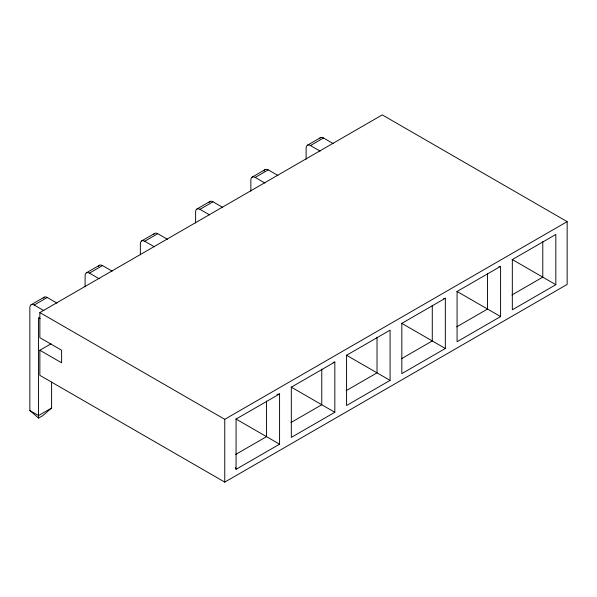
<?xml version="1.0" encoding="UTF-8"?>
<svg xmlns="http://www.w3.org/2000/svg" width="597" height="597" viewBox="0 0 597 597"><rect width="100%" height="100%" fill="white"/><g stroke="black" fill="none" stroke-linecap="round" stroke-linejoin="round"><path stroke-width="0.9" d="M51.603 382.14L51.603 408.02L42.902 415.549L38.551 418.064L29.85 410.527L29.85 307.545A6.149 3.552 60 0 1 34.201 305.03L47.253 297.493L56.916 303.075M31.126 304.724L44.178 297.194M86.378 272.829L99.43 265.292M141.631 240.927L154.683 233.39M196.883 209.025L209.935 201.487M252.135 177.13L265.187 169.593M307.388 145.228L320.44 137.691M85.102 286.776L85.102 275.642A6.149 3.552 60 0 1 89.453 273.127L102.505 265.598L112.169 271.172M140.355 254.874L140.355 243.74A6.149 3.552 60 0 1 144.705 241.233L157.757 233.696L167.421 239.278M195.607 222.98L195.607 211.845A6.149 3.552 60 0 1 199.958 209.331L213.01 201.793L222.674 207.375M250.859 191.077L250.859 179.943A6.149 3.552 60 0 1 255.21 177.428L268.262 169.899L277.926 175.473M306.112 159.175L306.112 148.041A6.149 3.552 60 0 1 310.462 145.534L323.514 137.997L333.178 143.571M39.857 350.245L61.61 362.804L61.61 350.245L39.857 337.686L39.857 312.567L382.252 114.885L567.15 221.636L567.15 284.433L224.756 482.115L39.857 375.364L39.857 350.245L51.036 343.79M51.603 408.02L38.551 415.549L29.85 410.527M39.857 312.567L224.756 419.318L567.15 221.636M279.575 393.945L236.069 419.064L236.069 469.302L279.575 444.183L279.575 393.945L276.963 394.453M334.827 362.051L291.321 387.169L291.321 437.4L334.827 412.288L334.827 362.051L333.089 362.386M445.332 298.246L401.826 323.365L401.826 373.603L445.332 348.484L445.332 298.246L443.593 298.582M500.584 266.352L457.078 291.47L457.078 341.7L500.584 316.582L500.584 266.352L498.846 266.68M235.673 454.459L266.523 436.646L266.523 401.027M290.926 422.564L321.776 404.751L321.776 369.125M346.178 390.662L377.028 372.849L377.028 337.23M401.43 358.76L432.28 340.947L432.28 305.328M456.683 326.857L487.533 309.052L487.533 273.426M511.935 294.963L542.785 277.15L542.785 241.531M390.08 380.386L346.573 405.505L346.573 355.267L390.08 330.148L390.08 380.386L346.372 355.148M555.837 284.687L512.33 309.806L512.33 259.568L555.837 234.449L555.837 284.687L512.129 259.449M310.462 145.534L320.126 151.108M456.877 291.351L500.584 316.582M255.21 177.428L264.874 183.01M401.624 323.253L445.332 348.484M199.958 209.331L209.622 214.913M144.705 241.233L154.369 246.807M291.12 387.05L334.827 412.288M89.453 273.127L99.117 278.709M235.867 418.952L279.575 444.183M34.201 305.03L43.865 310.612M40.148 318.514L38.551 317.589L38.551 418.064M235.487 467.63L236.069 469.302M224.756 419.318L224.756 482.115M208.995 202.577A6.149 3.552 60 0 1 213.01 201.793M153.735 234.479A6.149 3.552 60 0 1 157.757 233.696M43.23 298.276A6.149 3.552 60 0 1 47.253 297.493M98.483 266.374A6.149 3.552 60 0 1 102.505 265.598M319.499 138.78A6.149 3.552 60 0 1 323.514 137.997M264.061 171.19A6.149 3.552 60 0 1 264.247 170.675M264.493 170.235A6.149 3.552 60 0 1 268.262 169.899"/></g></svg>
